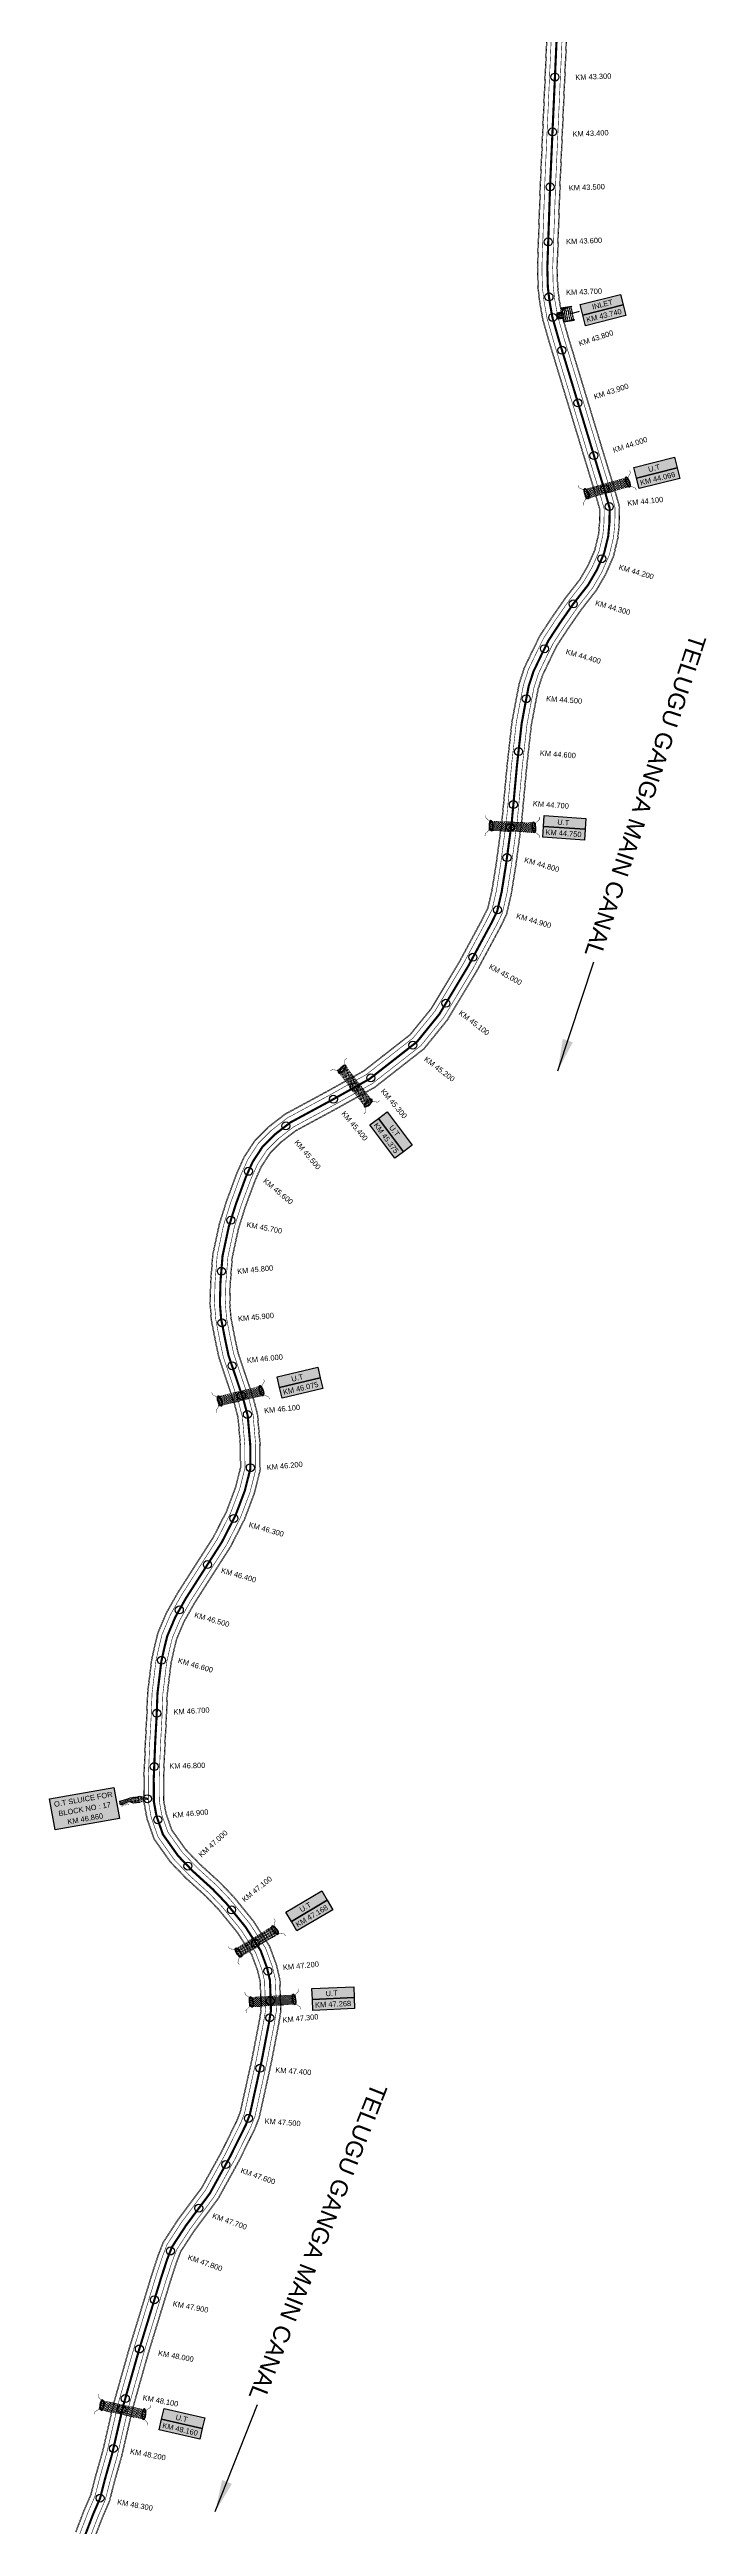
# Model space of a CAD drawing. Header units: inches. Extents: x 85036 to 260440, y 1649183 to 1742360.
# Drawn here: x 91873 to 93104, y 1691102 to 1695750 of the extents above; entities that cross this region are included whole.
import ezdxf

# ---------------------------------------------------------------- set-up
doc = ezdxf.new("R2010")
doc.units = ezdxf.units.IN
doc.header["$MEASUREMENT"] = 0
doc.header["$PDMODE"] = 32
doc.header["$PDSIZE"] = 15
doc.linetypes.add('ACAD_ISO02W100', pattern=[15, 12, -3])
for name, color, linetype in [('bed with', 5, 'Continuous'), ('cahnige', 7, 'Continuous'), ('CARTTRACK', 30, 'ACAD_ISO02W100'), ('chainage', 7, 'Continuous'), ('laying', 4, 'Continuous'), ('lining', 4, 'Continuous'), ('OT', 7, 'Continuous'), ('STREAM', 4, 'Continuous'), ('Stu coo', 3, 'Continuous'), ('top of bund', 1, 'Continuous'), ('UT', 173, 'ACAD_ISO02W100'), ('V', 6, 'Continuous'), ('ZSTU', 7, 'Continuous')]:
    doc.layers.add(name, color=color, linetype=linetype)
doc.styles.add('5mm', font='times.ttf', dxfattribs={"height": 3})
doc.styles.get("Standard").update_dxf_attribs({"font": 'arial.ttf'})
doc.dimstyles.get("Standard").update_dxf_attribs({"dimtxt": 0.18, "dimasz": 0.18, "dimexe": 0.18, "dimexo": 0.0625, "dimgap": 0.09, "dimtad": 0, "dimtih": 1, "dimtoh": 1, "dimdec": 4, "dimzin": 0, "dimdsep": 46, "dimtxsty": 'Standard', "dimcen": 0.09, "dimadec": 0, "dimazin": 0, "dimtfac": 1, "dimtdec": 4, "dimtofl": 0, "dimtmove": 0, "dimatfit": 3, "dimfxl": 1, "dimtolj": 1, "dimtzin": 0, "dimarcsym": 0})

# ---------------------------------------------------------------- blocks, each defined once
blk = doc.blocks.new('GGF')
at = {"layer": 'STREAM'}
h = blk.add_hatch(dxfattribs=at)
h.set_pattern_fill('DASH', color=256, scale=10, angle=-6.0827, style=0)
h.set_pattern_definition([(353.91726508, (-115347.3726, 1016.3876), (1.3754179499, 1.1105068496), [1.25, -1.25])])
h.paths.add_polyline_path([(406186.8, 1485623.9), (406186.3, 1485618.2), (406185.8, 1485612.4), (406242.6, 1485608.9), (406242.9, 1485614.6), (406243.1, 1485620.4)])
at = {"layer": 'laying', "linetype": 'ByBlock', "extrusion": (0, 0, -1)}
for centre in [(406188.8, 1485618.1), (406240.8, 1485615)]:
    blk.add_ellipse(centre, major_axis=(0.4, -6.37), ratio=0.388717, dxfattribs=at)
at = {"layer": 'laying', "linetype": 'ByBlock'}
for points in [[(406189.2, 1485612.2), (406189.1, 1485612.2), (406189.1, 1485612.2), (406188.9, 1485612.3), (406188.8, 1485612.4), (406188.5, 1485612.6), (406188.4, 1485612.8), (406188, 1485613.3), (406187.7, 1485613.9), (406187.3, 1485615.2), (406187.1, 1485615.9), (406186.9, 1485617.5), (406186.8, 1485618.3), (406186.8, 1485619.9), (406186.9, 1485620.7), (406187.2, 1485622.1), (406187.4, 1485622.7), (406187.7, 1485623.4), (406187.9, 1485623.6), (406188.1, 1485623.8), (406188.2, 1485623.9), (406188.4, 1485624), (406188.5, 1485624), (406188.6, 1485623.9), (406188.7, 1485623.9), (406189, 1485623.8), (406189.1, 1485623.6), (406189.4, 1485623.3), (406189.5, 1485623.1), (406190, 1485622.3), (406190.2, 1485621.6), (406190.6, 1485620), (406190.8, 1485619), (406190.9, 1485617.2), (406190.8, 1485616.3), (406190.6, 1485614.6), (406190.4, 1485613.9), (406190.1, 1485613), (406189.9, 1485612.8), (406189.6, 1485612.4), (406189.5, 1485612.4), (406189.3, 1485612.3), (406189.3, 1485612.2), (406189.2, 1485612.2)], [(406241.2, 1485609.1), (406241.1, 1485609.1), (406241, 1485609.1), (406240.8, 1485609.2), (406240.7, 1485609.3), (406240.5, 1485609.5), (406240.4, 1485609.6), (406240, 1485610.2), (406239.7, 1485610.7), (406239.3, 1485612), (406239.1, 1485612.8), (406238.9, 1485614.4), (406238.8, 1485615.2), (406238.8, 1485616.8), (406238.9, 1485617.6), (406239.1, 1485618.9), (406239.3, 1485619.5), (406239.7, 1485620.2), (406239.8, 1485620.4), (406240.1, 1485620.7), (406240.2, 1485620.8), (406240.4, 1485620.8), (406240.4, 1485620.8), (406240.6, 1485620.8), (406240.7, 1485620.8), (406241, 1485620.6), (406241.1, 1485620.5), (406241.4, 1485620.2), (406241.5, 1485620), (406241.9, 1485619.2), (406242.2, 1485618.5), (406242.6, 1485616.8), (406242.7, 1485615.9), (406242.8, 1485614.1), (406242.8, 1485613.1), (406242.6, 1485611.5), (406242.4, 1485610.7), (406242, 1485609.9), (406241.9, 1485609.6), (406241.6, 1485609.3), (406241.5, 1485609.2), (406241.3, 1485609.1), (406241.2, 1485609.1), (406241.2, 1485609.1)]]:
    blk.add_open_spline(points, degree=3, knots=[0, 0, 0, 0, 0.189072, 0.189072, 0.378144, 0.378144, 0.567217, 0.567217, 0.964238, 0.964238, 1.36126, 1.36126, 1.758281, 1.758281, 2.155303, 2.155303, 2.552324, 2.552324, 2.807761, 2.807761, 3.01244, 3.01244, 3.217119, 3.217119, 3.421798, 3.421798, 3.626477, 3.626477, 3.831155, 3.831155, 4.280923, 4.280923, 4.73069, 4.73069, 5.180458, 5.180458, 5.630225, 5.630225, 5.896844, 5.896844, 6.112115, 6.112115, 6.283185, 6.283185, 6.283185, 6.283185], dxfattribs=at)
at = {"layer": 'UT', "ltscale": 0.2, "const_width": 0.5}
for points in [[(406181, 1485605.6), (406181.2, 1485608.6), (406185.8, 1485612.4), (406186.3, 1485618.2), (406186.8, 1485623.9), (406182.5, 1485628), (406182.5, 1485631)], [(406186.8, 1485623.9), (406243.1, 1485620.4)], [(406247.7, 1485627.4), (406247.6, 1485624.4), (406243.1, 1485620.4), (406242.9, 1485614.6), (406242.6, 1485608.9), (406247.1, 1485604.9), (406247.3, 1485602)], [(406185.8, 1485612.4), (406242.6, 1485608.9)]]:
    blk.add_lwpolyline(points, dxfattribs=at)
blk = doc.blocks.new('RGRGFG')
at = {"layer": 'V'}
h = blk.add_hatch(color=4, dxfattribs=at)
h.paths.add_polyline_path([(245045.3, 1724876.5), (245045.3, 1724857.9), (245052.9, 1724857.9), (245052.9, 1724847.7), (245061.8, 1724847.7), (245061.8, 1724857.9), (245069.4, 1724857.9), (245069.4, 1724876.5), (245070.4, 1724876.5), (245070.4, 1724856.9), (245062.8, 1724856.9), (245062.8, 1724846.7), (245051.9, 1724846.7), (245051.9, 1724856.9), (245044.3, 1724856.9), (245044.3, 1724876.5)])
h.paths.add_polyline_path([(245070.4, 1724876.5), (245070.4, 1724856.9)], flags=17)
h.paths.add_polyline_path([(245062.8, 1724856.9), (245062.8, 1724846.7)], flags=17)
h.paths.add_polyline_path([(245062.8, 1724856.9), (245070.4, 1724856.9)], flags=17)
edge = h.paths.add_edge_path(flags=17)
edge.add_line((245051.9, 1724846.7), (245062.8, 1724846.7))
edge.add_line((245051.9, 1724846.7), (245062.8, 1724846.7))
edge = h.paths.add_edge_path(flags=17)
edge.add_line((245044.3, 1724876.5), (245044.3, 1724856.9))
edge.add_line((245044.3, 1724856.9), (245051.9, 1724856.9))
edge.add_line((245051.9, 1724856.9), (245051.9, 1724846.7))
at = {"layer": 'V', "color": 4}
for points in [[(245044.3, 1724876.5), (245044.3, 1724856.9), (245051.9, 1724856.9), (245051.9, 1724846.7)], [(245044.3, 1724876.5), (245044.3, 1724856.9), (245051.9, 1724856.9), (245051.9, 1724846.7), (245062.8, 1724846.7), (245062.8, 1724856.9), (245070.4, 1724856.9), (245070.4, 1724876.5)], [(245044.3, 1724876.5), (245045.3, 1724876.5)], [(245045.3, 1724876.5), (245045.3, 1724857.9), (245052.9, 1724857.9), (245052.9, 1724847.7), (245061.8, 1724847.7), (245061.8, 1724857.9), (245069.4, 1724857.9), (245069.4, 1724876.5)], [(245047.3, 1724874.8), (245047.3, 1724876.5)], [(245047.3, 1724871.3), (245047.3, 1724873)], [(245047.3, 1724868), (245047.3, 1724869.6)], [(245047.3, 1724864.2), (245047.3, 1724865.8)], [(245047.3, 1724860.7), (245047.3, 1724862.4)], [(245049.6, 1724874.8), (245049.6, 1724876.5)], [(245049.6, 1724871.3), (245049.6, 1724873)], [(245049.6, 1724868), (245049.6, 1724869.6)], [(245049.6, 1724864.2), (245049.6, 1724865.8)], [(245049.6, 1724860.7), (245049.6, 1724862.4)], [(245051.9, 1724846.7), (245062.8, 1724846.7), (245062.8, 1724856.9), (245070.4, 1724856.9), (245070.4, 1724876.5)], [(245051.9, 1724874.8), (245051.9, 1724876.5)], [(245051.9, 1724871.3), (245051.9, 1724873)], [(245051.9, 1724868), (245051.9, 1724869.6)], [(245051.9, 1724864.2), (245051.9, 1724865.8)], [(245051.9, 1724860.7), (245051.9, 1724862.4)], [(245054, 1724874.8), (245054, 1724876.5)], [(245054, 1724871.3), (245054, 1724873)], [(245054, 1724868), (245054, 1724869.6)], [(245054, 1724864.2), (245054, 1724865.8)], [(245054, 1724860.7), (245054, 1724862.4)], [(245054, 1724857.7), (245054, 1724859.3)], [(245054, 1724854.5), (245054, 1724856.1)], [(245054, 1724848.3), (245054, 1724853.5)], [(245055.9, 1724874.8), (245055.9, 1724876.5)], [(245055.9, 1724871.3), (245055.9, 1724873)], [(245055.9, 1724868), (245055.9, 1724869.6)], [(245055.9, 1724864.2), (245055.9, 1724865.8)], [(245055.9, 1724860.7), (245055.9, 1724862.4)], [(245055.9, 1724857.7), (245055.9, 1724859.3)], [(245055.9, 1724854.5), (245055.9, 1724856.1)], [(245055.9, 1724848.3), (245055.9, 1724853.5)], [(245058.1, 1724874.8), (245058.1, 1724876.5)], [(245058.1, 1724871.3), (245058.1, 1724873)], [(245058.1, 1724868), (245058.1, 1724869.6)], [(245058.1, 1724864.2), (245058.1, 1724865.8)], [(245058.1, 1724860.7), (245058.1, 1724862.4)], [(245058.1, 1724857.7), (245058.1, 1724859.3)], [(245058.1, 1724854.5), (245058.1, 1724856.1)], [(245058.1, 1724848.3), (245058.1, 1724853.5)], [(245060.5, 1724874.8), (245060.5, 1724876.5)], [(245060.5, 1724871.3), (245060.5, 1724873)], [(245060.5, 1724868), (245060.5, 1724869.6)], [(245060.5, 1724864.2), (245060.5, 1724865.8)], [(245060.5, 1724860.7), (245060.5, 1724862.4)], [(245060.5, 1724857.7), (245060.5, 1724859.3)], [(245060.5, 1724854.5), (245060.5, 1724856.1)], [(245060.5, 1724848.3), (245060.5, 1724853.5)], [(245070.4, 1724876.5), (245070.4, 1724856.9), (245062.8, 1724856.9), (245062.8, 1724846.7)], [(245070.4, 1724876.5), (245070.4, 1724856.9), (245062.8, 1724856.9), (245062.8, 1724846.7)], [(245063.1, 1724874.8), (245063.1, 1724876.5)], [(245063.1, 1724871.3), (245063.1, 1724873)], [(245063.1, 1724868), (245063.1, 1724869.6)], [(245063.1, 1724864.2), (245063.1, 1724865.8)], [(245063.1, 1724860.7), (245063.1, 1724862.4)], [(245065.3, 1724874.8), (245065.3, 1724876.5)], [(245065.3, 1724871.3), (245065.3, 1724873)], [(245065.3, 1724868), (245065.3, 1724869.6)], [(245065.3, 1724864.2), (245065.3, 1724865.8)], [(245065.3, 1724860.7), (245065.3, 1724862.4)], [(245067.7, 1724874.8), (245067.7, 1724876.5)], [(245067.7, 1724871.3), (245067.7, 1724873)], [(245067.7, 1724868), (245067.7, 1724869.6)], [(245067.7, 1724864.2), (245067.7, 1724865.8)], [(245067.7, 1724860.7), (245067.7, 1724862.4)], [(245069.4, 1724876.5), (245070.4, 1724876.5)]]:
    blk.add_lwpolyline(points, dxfattribs=at)
blk = doc.blocks.new('VBVB')
at = {"layer": 'STREAM'}
h = blk.add_hatch(dxfattribs=at)
h.set_pattern_fill('DASH', color=256, scale=10, style=0)
h.set_pattern_definition([(0, (17867.8837, -28501.71), (1.25, 1.25), [1.25, -1.25])])
h.paths.add_polyline_path([(380096, 1497775), (380098.9, 1497780.2), (380100.4, 1497784.6), (380101.8, 1497788.8), (380103.8, 1497793.6), (380099.5, 1497795.9), (380098.5, 1497793.5), (380097.6, 1497789.6), (380097, 1497787.7), (380095.8, 1497784.7), (380093.9, 1497783), (380090.9, 1497780.8), (380086.6, 1497774), (380084.6, 1497765.2), (380084.1, 1497764.3), (380085.9, 1497763.2), (380086.6, 1497763.8), (380093.7, 1497769.3), (380094.5, 1497772.7)])
at = {"layer": 'OT', "const_width": 0.5}
blk.add_lwpolyline([(380084.6, 1497765.2), (380084.1, 1497764.3), (380083.5, 1497763.5), (380085.4, 1497762.3), (380085.9, 1497763.2), (380084.1, 1497764.3), (380085.9, 1497763.2), (380086.6, 1497763.8), (380093.7, 1497769.3), (380086.6, 1497763.8), (380085.9, 1497763.2), (380084.1, 1497764.3), (380084.6, 1497765.2), (380086.6, 1497774)], dxfattribs=at)
at = {"layer": 'STREAM'}
blk.add_lwpolyline([(380086.6, 1497774), (380090.9, 1497780.8), (380093.9, 1497783), (380095.8, 1497784.7), (380097, 1497787.7), (380097.6, 1497789.6), (380098.5, 1497793.5), (380099.5, 1497795.9), (380103.8, 1497793.6), (380101.8, 1497788.8), (380100.4, 1497784.6), (380098.9, 1497780.2), (380096, 1497775), (380094.5, 1497772.7), (380093.7, 1497769.3)], dxfattribs=at)
at = {"layer": 'cahnige', "style": '5mm'}
blk.add_text('Stream', height=2.5, rotation=71.1743, dxfattribs=at).set_placement((380095, 1497785.5))

msp = doc.modelspace()

# ---------------------------------------------------------------- hatches: boundary and pattern name
at = {"layer": 'V'}
msp.add_hatch(color=2, dxfattribs=at).paths.add_polyline_path([(91872.9, 1692467.8), (91993.3, 1692489.1), (92003.7, 1692430.5), (91883.2, 1692409.2)])
at = {"layer": 'ZSTU'}
h = msp.add_hatch(color=135, dxfattribs=at)
h.set_gradient(color1=(141, 177, 78), color2=(107, 135, 59), one_color=1, tint=0.38, name='CYLINDER')
h.paths.add_polyline_path([(92867.2, 1695271.3), (92872.2, 1695251.5), (92948, 1695270.7), (92943, 1695290.5)])
h.paths.add_polyline_path([(92889.1, 1695258.9), (92932.3, 1695269.8), (92928.6, 1695284.4), (92885.4, 1695273.4)], flags=24)
h = msp.add_hatch(color=252, dxfattribs=at)
h.set_gradient(color1=(167, 88, 159), color2=(127, 67, 121), one_color=1, tint=0.38, name='CYLINDER')
h.paths.add_polyline_path([(92953.1, 1695250.9), (92948, 1695270.7), (92872.2, 1695251.5), (92877.2, 1695231.6)])
h.paths.add_polyline_path([(92878.4, 1695234.4), (92948.9, 1695252.2), (92945.1, 1695267.1), (92874.7, 1695249.3)], flags=24)
h = msp.add_hatch(color=135, dxfattribs=at)
h.set_gradient(color1=(141, 177, 78), color2=(107, 135, 59), one_color=1, tint=0.38, name='CYLINDER')
h.paths.add_polyline_path([(92967.9, 1694965.7), (92973, 1694945.8), (93048.8, 1694965), (93043.8, 1694984.9)])
h.paths.add_polyline_path([(92994.3, 1694953.6), (93021, 1694960.4), (93017.3, 1694975.2), (92990.5, 1694968.4)], flags=24)
h = msp.add_hatch(color=252, dxfattribs=at)
h.set_gradient(color1=(167, 88, 159), color2=(127, 67, 121), one_color=1, tint=0.38, name='CYLINDER')
h.paths.add_polyline_path([(93053.8, 1694945.2), (93048.8, 1694965), (92973, 1694945.8), (92978, 1694926)])
h.paths.add_polyline_path([(92979.2, 1694928.7), (93049.7, 1694946.6), (93045.9, 1694961.4), (92975.5, 1694943.6)], flags=24)
h = msp.add_hatch(color=135, dxfattribs=at)
h.set_gradient(color1=(141, 177, 78), color2=(107, 135, 59), one_color=1, tint=0.38, name='CYLINDER')
h.paths.add_polyline_path([(92800, 1694312.6), (92798.6, 1694292.2), (92876.7, 1694286.9), (92878.1, 1694307.3)])
h.paths.add_polyline_path([(92821.3, 1694293), (92848.8, 1694291.1), (92849.9, 1694306.3), (92822.3, 1694308.2)], flags=24)
h = msp.add_hatch(color=252, dxfattribs=at)
h.set_gradient(color1=(167, 88, 159), color2=(127, 67, 121), one_color=1, tint=0.38, name='CYLINDER')
h.paths.add_polyline_path([(92875.3, 1694266.5), (92876.7, 1694286.9), (92798.6, 1694292.2), (92797.2, 1694271.8)])
h.paths.add_polyline_path([(92799.3, 1694274), (92871.8, 1694269.1), (92872.8, 1694284.4), (92800.3, 1694289.3)], flags=24)
h = msp.add_hatch(color=135, dxfattribs=at)
h.set_gradient(color1=(141, 177, 78), color2=(107, 135, 59), one_color=1, tint=0.38, name='CYLINDER')
h.paths.add_polyline_path([(92505.8, 1693756.5), (92489.4, 1693744.3), (92536.3, 1693681.6), (92552.6, 1693693.9)])
h.paths.add_polyline_path([(92504.7, 1693727.6), (92521.3, 1693705.5), (92533.5, 1693714.6), (92517, 1693736.7)], flags=24)
h = msp.add_hatch(color=252, dxfattribs=at)
h.set_gradient(color1=(167, 88, 159), color2=(127, 67, 121), one_color=1, tint=0.38, name='CYLINDER')
h.paths.add_polyline_path([(92519.9, 1693669.4), (92536.3, 1693681.6), (92489.4, 1693744.3), (92473, 1693732)])
h.paths.add_polyline_path([(92476, 1693731.9), (92519.5, 1693673.7), (92531.8, 1693682.9), (92488.3, 1693741.1)], flags=24)
h = msp.add_hatch(color=135, dxfattribs=at)
h.set_gradient(color1=(141, 177, 78), color2=(107, 135, 59), one_color=1, tint=0.38, name='CYLINDER')
h.paths.add_polyline_path([(92299.2, 1693259.4), (92303.8, 1693239.5), (92380.1, 1693257.3), (92375.4, 1693277.2)])
h.paths.add_polyline_path([(92325.3, 1693246.9), (92352.2, 1693253.1), (92348.7, 1693268), (92321.8, 1693261.7)], flags=24)
h = msp.add_hatch(color=252, dxfattribs=at)
h.set_gradient(color1=(167, 88, 159), color2=(127, 67, 121), one_color=1, tint=0.38, name='CYLINDER')
h.paths.add_polyline_path([(92384.7, 1693237.4), (92380.1, 1693257.3), (92303.8, 1693239.5), (92308.5, 1693219.6)])
h.paths.add_polyline_path([(92309.8, 1693222.3), (92380.6, 1693238.8), (92377.1, 1693253.7), (92306.3, 1693237.2)], flags=24)
h = msp.add_hatch(color=135, dxfattribs=at)
h.set_gradient(color1=(141, 177, 78), color2=(107, 135, 59), one_color=1, tint=0.38, name='CYLINDER')
h.paths.add_polyline_path([(92315.6, 1692254.8), (92326, 1692237.2), (92393.3, 1692277.1), (92382.9, 1692294.7)])
h.paths.add_polyline_path([(92344.3, 1692250.7), (92368, 1692264.8), (92360.2, 1692277.9), (92336.5, 1692263.8)], flags=24)
h = msp.add_hatch(color=252, dxfattribs=at)
h.set_gradient(color1=(167, 88, 159), color2=(127, 67, 121), one_color=1, tint=0.38, name='CYLINDER')
h.paths.add_polyline_path([(92403.8, 1692259.5), (92393.3, 1692277.1), (92326, 1692237.2), (92336.5, 1692219.6)])
h.paths.add_polyline_path([(92336.9, 1692222.6), (92399.4, 1692259.6), (92391.6, 1692272.8), (92329.1, 1692235.7)], flags=24)
h = msp.add_hatch(color=135, dxfattribs=at)
h.set_gradient(color1=(141, 177, 78), color2=(107, 135, 59), one_color=1, tint=0.38, name='CYLINDER')
h.paths.add_polyline_path([(92364.6, 1692111.4), (92365.5, 1692090.9), (92443.7, 1692094.5), (92442.8, 1692115)])
h.paths.add_polyline_path([(92388, 1692094.3), (92415.5, 1692095.5), (92414.8, 1692110.8), (92387.3, 1692109.5)], flags=24)
h = msp.add_hatch(color=252, dxfattribs=at)
h.set_gradient(color1=(167, 88, 159), color2=(127, 67, 121), one_color=1, tint=0.38, name='CYLINDER')
h.paths.add_polyline_path([(92444.6, 1692074.1), (92443.7, 1692094.5), (92365.5, 1692090.9), (92366.5, 1692070.5)])
h.paths.add_polyline_path([(92368.2, 1692072.9), (92440.8, 1692076.2), (92440.1, 1692091.5), (92367.5, 1692088.2)], flags=24)
h = msp.add_hatch(color=252, dxfattribs=at)
h.set_gradient(color1=(167, 88, 159), color2=(127, 67, 121), one_color=1, tint=0.38, name='CYLINDER')
h.paths.add_polyline_path([(92154.4, 1691265.9), (92159, 1691285.8), (92082.7, 1691303.3), (92078.1, 1691283.4)])
h.paths.add_polyline_path([(92080.5, 1691285.2), (92151.3, 1691269), (92154.7, 1691283.9), (92083.9, 1691300.2)], flags=24)
h = msp.add_hatch(color=135, dxfattribs=at)
h.set_gradient(color1=(141, 177, 78), color2=(107, 135, 59), one_color=1, tint=0.38, name='CYLINDER')
h.paths.add_polyline_path([(92087.3, 1691323.3), (92082.7, 1691303.3), (92159, 1691285.8), (92163.6, 1691305.8)])
h.paths.add_polyline_path([(92105.2, 1691300.5), (92132.1, 1691294.3), (92135.5, 1691309.2), (92108.6, 1691315.4)], flags=24)

# ---------------------------------------------------------------- linework, layer by layer
for p in [(92820, 1695698.3), (92815.4, 1695595.2), (92810.9, 1695492.1), (92807.3, 1695388.9), (92808.8, 1695285.8), (92833.1, 1695185.7), (92863.1, 1695086.9), (92893, 1694988.1), (92921.6, 1694892.3), (92907.6, 1694794.4), (92854.3, 1694709.7), (92800.3, 1694625.6), (92766.2, 1694531.6), (92751.7, 1694432.6), (92742, 1694333.1), (92730.1, 1694233.8), (92712.3, 1694135.4), (92666.3, 1694046.6), (92615.7, 1693960.4), (92553.7, 1693881.9), (92474.9, 1693820.3), (92404.7, 1693780.3), (92315.6, 1693730.1), (92245.6, 1693645), (92212.6, 1693553.3), (92194.8, 1693457.4), (92195.9, 1693360.7), (92214.8, 1693280.2), (92243.5, 1693188.7), (92249.1, 1693088.9), (92218.4, 1692993.7), (92168.7, 1692907), (92116, 1692821.9), (92082.8, 1692727.6), (92073.6, 1692628), (92069, 1692528.1), (92075.6, 1692428.4), (92132.2, 1692341.4), (92214, 1692259.2), (92281.9, 1692144.2), (92285.5, 1692056.6), (92267.2, 1691961.9), (92245.4, 1691868), (92203, 1691781.3), (92152.5, 1691699.4), (92099.3, 1691619.1), (92069.3, 1691527.5), (92041.1, 1691435.2), (92014.8, 1691342.3), (91992.4, 1691248.5), (91967.5, 1691155.3)]:
    msp.add_point(p)
at = {"color": 2}
for p in [(92815.9, 1695247.2), (92913.3, 1694925.4), (92736.4, 1694290.4), (92443.8, 1693803), (92232.8, 1693223.8), (92056.2, 1692467.6), (92259, 1692196.6), (92286.7, 1692088.6), (92008.5, 1691321.9)]:
    msp.add_point(p, dxfattribs=at)
at = {"layer": 'bed with', "const_width": 1}
for points in [[(92815.6, 1695828.6), (92801, 1695499.9), (92795.5, 1695341), (92796.4, 1695303.7), (92799.5, 1695277.5), (92805.2, 1695245.3), (92817.3, 1695202.9), (92886.5, 1694974.8), (92903.4, 1694919.5), (92912.3, 1694887.9), (92911.9, 1694862.4), (92909.7, 1694838.2), (92902.5, 1694808), (92889.6, 1694778.4), (92873.6, 1694751), (92846.2, 1694715.7), (92820.7, 1694679.1), (92799, 1694645.9), (92786.7, 1694621), (92770.2, 1694586.5), (92761, 1694558), (92753.9, 1694520.9), (92747.5, 1694486.8), (92738.7, 1694408), (92729.1, 1694303.4), (92718.4, 1694223.1), (92710.1, 1694170.8), (92702.2, 1694136.6), (92692, 1694115.8), (92648.8, 1694035.4), (92594.8, 1693945.3), (92554.2, 1693895.3), (92466.4, 1693826.5), (92395.8, 1693787), (92318.7, 1693745.3), (92288.5, 1693721.9), (92264.2, 1693697.6), (92244.6, 1693667.6), (92231.3, 1693638.1), (92212.2, 1693586.1), (92199, 1693544), (92187, 1693487.7), (92183, 1693437.2), (92182, 1693396.5), (92184.4, 1693366.7), (92191.9, 1693327.4), (92198.3, 1693297.3), (92227, 1693211.9), (92234.2, 1693184.4), (92238.7, 1693131.5), (92239, 1693088), (92229.1, 1693048.8), (92211.9, 1693003.2), (92186.9, 1692954.3), (92149.7, 1692896.2), (92119.6, 1692849), (92099.1, 1692812.5), (92083.7, 1692776.1), (92078.7, 1692755.7), (92072.3, 1692727), (92065, 1692666.7), (92063.1, 1692619.4), (92060.6, 1692573.7), (92057.9, 1692506.3), (92058.1, 1692462), (92063.3, 1692432.8), (92076.2, 1692396), (92105.9, 1692354.1), (92134.5, 1692324.3), (92171.6, 1692290.6), (92196.5, 1692264.7), (92231.6, 1692221.5), (92259.2, 1692178.6), (92270.7, 1692147.4), (92275.8, 1692125.4), (92276.7, 1692100.3), (92277.5, 1692070.4), (92274.1, 1692049.3), (92260.2, 1691977.4), (92238.2, 1691877.5), (92231.3, 1691859.8), (92202.3, 1691801.1), (92164.5, 1691732.4), (92120.3, 1691673.1), (92093.1, 1691631.3), (92083.9, 1691607.3), (92072.9, 1691573.8), (92030.5, 1691435.2), (92001, 1691330.9), (91980.3, 1691241.1), (91966.7, 1691193), (91957.9, 1691158.7), (91944.7, 1691128.3), (91929.5, 1691088.2)], [(92835.9, 1695827.8), (92821.3, 1695499.1), (92815.8, 1695340.9), (92816.7, 1695305.1), (92819.6, 1695280.4), (92825, 1695249.9), (92836.8, 1695208.6), (92905.9, 1694980.7), (92922.9, 1694925.2), (92932.6, 1694890.5), (92932.2, 1694861.3), (92929.8, 1694834.9), (92921.8, 1694801.6), (92907.7, 1694769.2), (92890.5, 1694739.6), (92862.5, 1694703.7), (92837.6, 1694667.7), (92816.7, 1694635.8), (92804.9, 1694612.1), (92789.1, 1694579), (92780.7, 1694552.9), (92773.8, 1694517.2), (92767.6, 1694483.8), (92758.9, 1694406), (92749.2, 1694301.1), (92738.5, 1694220.2), (92730, 1694166.9), (92721.4, 1694129.8), (92710.1, 1694106.6), (92666.4, 1694025.4), (92611.5, 1693933.7), (92568.6, 1693880.7), (92477.7, 1693809.6), (92405.6, 1693769.2), (92329.9, 1693728.2), (92302, 1693706.7), (92280, 1693684.7), (92262.4, 1693657.9), (92250.1, 1693630.4), (92231.4, 1693579.6), (92218.7, 1693538.8), (92207.1, 1693484.7), (92203.3, 1693436.1), (92202.3, 1693397.1), (92204.5, 1693369.4), (92211.8, 1693331.4), (92217.9, 1693302.6), (92246.4, 1693217.7), (92254.3, 1693187.8), (92259, 1693132.4), (92259.3, 1693085.5), (92248.5, 1693042.8), (92230.5, 1692995), (92204.5, 1692944.2), (92166.8, 1692885.2), (92137, 1692838.5), (92117.3, 1692803.5), (92103, 1692769.7), (92098.4, 1692751), (92092.3, 1692723.5), (92085.2, 1692665), (92083.4, 1692618.4), (92080.9, 1692572.8), (92078.2, 1692505.9), (92078.4, 1692463.8), (92083, 1692438), (92094.4, 1692405.4), (92121.6, 1692367.1), (92148.7, 1692338.9), (92185.8, 1692305.2), (92211.7, 1692278.1), (92248, 1692233.4), (92277.5, 1692187.7), (92290.2, 1692153.2), (92296.1, 1692128.1), (92297, 1692100.9), (92297.8, 1692069), (92294.1, 1692045.7), (92280.1, 1691973.3), (92257.7, 1691871.6), (92249.8, 1691851.6), (92220.3, 1691791.7), (92181.6, 1691721.4), (92137, 1691661.5), (92111.3, 1691622), (92103, 1691600.5), (92092.2, 1691567.6), (92049.9, 1691429.5), (92020.7, 1691325.9), (92000, 1691236), (91986.3, 1691187.8), (91977.2, 1691152.1), (91963.6, 1691120.6), (91947.9, 1691079.5)]]:
    msp.add_lwpolyline(points, dxfattribs=at)
at = {"layer": 'lining', "const_width": 1}
for points in [[(92808.1, 1695828.9), (92793.5, 1695500.2), (92788, 1695341), (92789, 1695303.2), (92792.1, 1695276.4), (92797.9, 1695243.6), (92810.1, 1695200.8), (92879.3, 1694972.6), (92896.2, 1694917.4), (92904.8, 1694886.9), (92904.4, 1694862.8), (92902.3, 1694839.4), (92895.3, 1694810.4), (92882.9, 1694781.8), (92867.4, 1694755.2), (92840.1, 1694720.2), (92814.5, 1694683.2), (92792.5, 1694649.6), (92779.9, 1694624.2), (92763.2, 1694589.3), (92753.7, 1694559.9), (92746.5, 1694522.3), (92740.1, 1694487.9), (92731.3, 1694408.8), (92721.6, 1694304.2), (92711, 1694224.2), (92702.7, 1694172.2), (92695.1, 1694139.1), (92685.4, 1694119.2), (92642.3, 1694039.1), (92588.6, 1693949.6), (92548.9, 1693900.7), (92462.2, 1693832.8), (92392.2, 1693793.6), (92314.6, 1693751.6), (92283.6, 1693727.6), (92258.3, 1693702.3), (92238, 1693671.3), (92224.4, 1693640.9), (92205.1, 1693588.6), (92191.8, 1693545.9), (92179.5, 1693488.7), (92175.5, 1693437.6), (92174.5, 1693396.3), (92176.9, 1693365.6), (92184.6, 1693325.9), (92191.1, 1693295.3), (92219.8, 1693209.8), (92226.8, 1693183.1), (92231.2, 1693131.2), (92231.5, 1693088.9), (92221.9, 1693051.1), (92205, 1693006.2), (92180.4, 1692958), (92143.4, 1692900.2), (92113.2, 1692852.8), (92092.3, 1692815.8), (92076.6, 1692778.5), (92071.3, 1692757.4), (92064.9, 1692728.2), (92057.5, 1692667.3), (92055.6, 1692619.7), (92053.2, 1692574.1), (92050.4, 1692506.4), (92050.6, 1692461.3), (92056.1, 1692430.9), (92069.4, 1692392.5), (92100.1, 1692349.3), (92129.3, 1692319), (92166.3, 1692285.3), (92190.8, 1692259.7), (92225.5, 1692217.1), (92252.5, 1692175.2), (92263.5, 1692145.2), (92268.4, 1692124.4), (92269.2, 1692100.1), (92270, 1692070.9), (92266.7, 1692050.6), (92252.9, 1691978.9), (92231, 1691879.7), (92224.4, 1691862.9), (92195.7, 1691804.6), (92158.2, 1691736.5), (92114.2, 1691677.4), (92086.4, 1691634.7), (92076.8, 1691609.8), (92065.7, 1691576), (92023.3, 1691437.3), (91993.7, 1691332.8), (91973.1, 1691242.9), (91959.4, 1691195), (91950.8, 1691161.1), (91937.8, 1691131.1), (91922.7, 1691091.4)], [(92843.4, 1695827.5), (92828.8, 1695498.8), (92823.3, 1695340.9), (92824.2, 1695305.7), (92827, 1695281.5), (92832.3, 1695251.5), (92844, 1695210.7), (92913.1, 1694982.9), (92930.1, 1694927.3), (92940.2, 1694891.5), (92939.7, 1694860.9), (92937.2, 1694833.7), (92928.9, 1694799.2), (92914.4, 1694765.8), (92896.7, 1694735.4), (92868.6, 1694699.3), (92843.8, 1694663.5), (92823.2, 1694632.1), (92811.7, 1694608.8), (92796.1, 1694576.2), (92787.9, 1694551.1), (92781.2, 1694515.8), (92775, 1694482.7), (92766.4, 1694405.2), (92756.7, 1694300.3), (92745.9, 1694219.1), (92737.4, 1694165.5), (92728.5, 1694127.3), (92716.8, 1694103.1), (92673, 1694021.6), (92617.6, 1693929.4), (92573.8, 1693875.3), (92481.8, 1693803.3), (92409.3, 1693762.7), (92334, 1693721.9), (92306.9, 1693701), (92285.9, 1693680), (92269, 1693654.2), (92257.1, 1693627.6), (92238.5, 1693577.2), (92225.9, 1693536.9), (92214.5, 1693483.6), (92210.8, 1693435.7), (92209.8, 1693397.3), (92212, 1693370.4), (92219.2, 1693332.9), (92225.2, 1693304.6), (92253.6, 1693219.9), (92261.7, 1693189.1), (92266.5, 1693132.8), (92266.8, 1693084.6), (92255.7, 1693040.5), (92237.3, 1692991.9), (92211, 1692940.4), (92173.1, 1692881.2), (92143.5, 1692834.7), (92124.1, 1692800.2), (92110.2, 1692767.3), (92105.7, 1692749.3), (92099.7, 1692722.3), (92092.7, 1692664.4), (92090.9, 1692618.1), (92088.4, 1692572.4), (92085.7, 1692505.8), (92085.9, 1692464.5), (92090.3, 1692439.9), (92101.1, 1692408.8), (92127.4, 1692371.9), (92153.9, 1692344.3), (92191, 1692310.6), (92217.3, 1692283.1), (92254.1, 1692237.8), (92284.2, 1692191.1), (92297.4, 1692155.4), (92303.5, 1692129), (92304.5, 1692101.1), (92305.3, 1692068.5), (92301.4, 1692044.4), (92287.4, 1691971.7), (92264.9, 1691869.4), (92256.7, 1691848.6), (92227, 1691788.3), (92187.9, 1691717.3), (92143.1, 1691657.2), (92118, 1691618.5), (92110, 1691597.9), (92099.4, 1691565.4), (92057.1, 1691427.4), (92028, 1691324), (92007.2, 1691234.1), (91993.5, 1691185.8), (91984.3, 1691149.7), (91970.5, 1691117.8), (91954.7, 1691076.2)]]:
    msp.add_lwpolyline(points, dxfattribs=at)
at = {"layer": 'top of bund', "const_width": 1}
for points in [[(92806.6, 1695828.9), (92792, 1695500.2), (92786.5, 1695341.1), (92787.5, 1695303), (92790.6, 1695276.1), (92796.4, 1695243.3), (92808.7, 1695200.3), (92877.9, 1694972.2), (92894.7, 1694917), (92903.3, 1694886.7), (92902.9, 1694862.9), (92900.8, 1694839.7), (92893.9, 1694810.9), (92881.5, 1694782.5), (92866.2, 1694756.1), (92838.9, 1694721.1), (92813.2, 1694684.1), (92791.2, 1694650.4), (92778.6, 1694624.9), (92761.8, 1694589.9), (92752.2, 1694560.2), (92745, 1694522.6), (92738.6, 1694488.1), (92729.8, 1694408.9), (92720.1, 1694304.4), (92709.5, 1694224.4), (92701.2, 1694172.5), (92693.6, 1694139.6), (92684, 1694119.9), (92641, 1694039.8), (92587.4, 1693950.5), (92547.9, 1693901.7), (92461.4, 1693834), (92391.5, 1693794.9), (92313.8, 1693752.9), (92282.6, 1693728.7), (92257.2, 1693703.3), (92236.7, 1693672), (92223, 1693641.5), (92203.7, 1693589), (92190.3, 1693546.3), (92178, 1693489), (92174, 1693437.7), (92173, 1693396.3), (92175.4, 1693365.4), (92183.1, 1693325.6), (92189.6, 1693294.9), (92218.4, 1693209.4), (92225.3, 1693182.8), (92229.7, 1693131.1), (92230, 1693089.1), (92220.5, 1693051.5), (92203.6, 1693006.8), (92179.1, 1692958.7), (92142.1, 1692901), (92111.9, 1692853.6), (92091, 1692816.5), (92075.1, 1692778.9), (92069.9, 1692757.7), (92063.4, 1692728.5), (92056, 1692667.4), (92054.1, 1692619.8), (92051.7, 1692574.2), (92048.9, 1692506.4), (92049.1, 1692461.1), (92054.6, 1692430.5), (92068.1, 1692391.8), (92098.9, 1692348.3), (92128.3, 1692317.9), (92165.3, 1692284.2), (92189.7, 1692258.7), (92224.3, 1692216.2), (92251.1, 1692174.5), (92262.1, 1692144.8), (92266.9, 1692124.2), (92267.7, 1692100), (92268.5, 1692071), (92265.2, 1692050.9), (92251.4, 1691979.2), (92229.6, 1691880.1), (92223, 1691863.5), (92194.4, 1691805.3), (92156.9, 1691737.3), (92112.9, 1691678.3), (92085.1, 1691635.4), (92075.4, 1691610.3), (92064.3, 1691576.5), (92021.8, 1691437.8), (91992.3, 1691333.1), (91971.6, 1691243.3), (91958, 1691195.4), (91949.4, 1691161.6), (91936.4, 1691131.7), (91921.3, 1691092)], [(92844.9, 1695827.4), (92830.3, 1695498.7), (92824.8, 1695340.9), (92825.7, 1695305.8), (92828.5, 1695281.7), (92833.8, 1695251.9), (92845.4, 1695211.1), (92914.5, 1694983.3), (92931.5, 1694927.8), (92941.7, 1694891.7), (92941.2, 1694860.9), (92938.7, 1694833.4), (92930.4, 1694798.7), (92915.8, 1694765.1), (92898, 1694734.6), (92869.8, 1694698.4), (92845, 1694662.7), (92824.5, 1694631.3), (92813, 1694608.1), (92797.5, 1694575.7), (92789.4, 1694550.7), (92782.7, 1694515.5), (92776.5, 1694482.5), (92767.9, 1694405), (92758.2, 1694300.1), (92747.4, 1694218.9), (92738.8, 1694165.2), (92730, 1694126.7), (92718.1, 1694102.5), (92674.3, 1694020.9), (92618.9, 1693928.5), (92574.9, 1693874.2), (92482.7, 1693802.1), (92410, 1693761.4), (92334.8, 1693720.7), (92307.9, 1693699.9), (92287.1, 1693679), (92270.4, 1693653.5), (92258.5, 1693627), (92239.9, 1693576.7), (92227.4, 1693536.5), (92216, 1693483.4), (92212.3, 1693435.7), (92211.3, 1693397.3), (92213.4, 1693370.6), (92220.7, 1693333.2), (92226.6, 1693305), (92255.1, 1693220.3), (92263.2, 1693189.4), (92268, 1693132.8), (92268.3, 1693084.4), (92257.1, 1693040.1), (92238.7, 1692991.3), (92212.3, 1692939.7), (92174.4, 1692880.4), (92144.8, 1692833.9), (92125.4, 1692799.6), (92111.6, 1692766.8), (92107.2, 1692749), (92101.2, 1692722), (92094.2, 1692664.3), (92092.4, 1692618), (92089.9, 1692572.4), (92087.2, 1692505.7), (92087.4, 1692464.6), (92091.8, 1692440.3), (92102.5, 1692409.5), (92128.5, 1692372.8), (92155, 1692345.4), (92192, 1692311.6), (92218.5, 1692284.1), (92255.3, 1692238.7), (92285.6, 1692191.7), (92298.8, 1692155.8), (92305, 1692129.2), (92306, 1692101.2), (92306.8, 1692068.4), (92302.9, 1692044.2), (92288.9, 1691971.4), (92266.3, 1691868.9), (92258.1, 1691848), (92228.3, 1691787.6), (92189.2, 1691716.5), (92144.4, 1691656.4), (92119.3, 1691617.9), (92111.5, 1691597.4), (92100.8, 1691564.9), (92058.6, 1691427), (92029.4, 1691323.6), (92008.7, 1691233.8), (91995, 1691185.4), (91985.7, 1691149.2), (91971.9, 1691117.2), (91956.1, 1691075.6)]]:
    msp.add_lwpolyline(points, dxfattribs=at)
at = {"layer": 'V', "color": 1, "const_width": 4}
msp.add_lwpolyline([(92825.7, 1695828.2), (92811.1, 1695499.5), (92805.7, 1695341), (92806.6, 1695304.4), (92809.6, 1695278.9), (92815.1, 1695247.6), (92827.1, 1695205.7), (92896.2, 1694977.8), (92913.1, 1694922.4), (92922.5, 1694889.2), (92922.1, 1694861.9), (92919.8, 1694836.5), (92912.1, 1694804.8), (92898.7, 1694773.8), (92882.1, 1694745.3), (92854.3, 1694709.7), (92829.1, 1694673.4), (92807.8, 1694640.9), (92795.8, 1694616.5), (92779.7, 1694582.8), (92770.8, 1694555.5), (92763.8, 1694519), (92757.6, 1694485.3), (92748.8, 1694407), (92739.2, 1694302.2), (92728.4, 1694221.7), (92720, 1694168.9), (92711.8, 1694133.2), (92701.1, 1694111.2), (92657.6, 1694030.4), (92603.1, 1693939.5), (92561.4, 1693888), (92472, 1693818), (92400.7, 1693778.1), (92324.3, 1693736.8), (92295.2, 1693714.3), (92272.1, 1693691.2), (92253.5, 1693662.8), (92240.7, 1693634.3), (92221.8, 1693582.9), (92208.8, 1693541.4), (92197, 1693486.2), (92193.1, 1693436.7), (92192.1, 1693396.8), (92194.4, 1693368), (92201.9, 1693329.4), (92208.1, 1693300), (92236.7, 1693214.8), (92244.2, 1693186.1), (92248.9, 1693132), (92249.1, 1693086.8), (92238.8, 1693045.8), (92221.2, 1692999.1), (92195.7, 1692949.2), (92158.3, 1692890.7), (92128.3, 1692843.8), (92108.2, 1692808), (92093.4, 1692772.9), (92088.5, 1692753.3), (92082.3, 1692725.3), (92075.1, 1692665.9), (92073.3, 1692618.9), (92070.8, 1692573.3), (92068.1, 1692506.1), (92068.2, 1692462.9), (92073.2, 1692435.4), (92085.3, 1692400.7), (92113.7, 1692360.6), (92141.6, 1692331.6), (92178.7, 1692297.9), (92204.1, 1692271.4), (92239.8, 1692227.4), (92268.3, 1692183.1), (92280.4, 1692150.3), (92285.9, 1692126.7), (92286.8, 1692100.6), (92287.7, 1692069.7), (92284.1, 1692047.5), (92270.2, 1691975.3), (92248, 1691874.5), (92240.6, 1691855.7), (92211.3, 1691796.4), (92173.1, 1691726.9), (92128.7, 1691667.3), (92102.2, 1691626.6), (92093.4, 1691603.9), (92082.5, 1691570.7), (92040.2, 1691432.4), (92010.8, 1691328.4), (91990.1, 1691238.5), (91976.5, 1691190.4), (91967.6, 1691155.4), (91954.2, 1691124.5), (91938.7, 1691083.8)], dxfattribs=at)
at = {"layer": 'V', "color": 2}
msp.add_lwpolyline([(91872.9, 1692467.8), (91993.3, 1692489.1), (92003.7, 1692430.5), (91883.2, 1692409.2)], close=True, dxfattribs=at)
at = {"layer": 'ZSTU', "color": 135}
for points in [[(92867.2, 1695271.3), (92943, 1695290.5), (92948, 1695270.7), (92872.2, 1695251.5)], [(92967.9, 1694965.7), (93043.8, 1694984.9), (93048.8, 1694965), (92973, 1694945.8)], [(92800, 1694312.6), (92878.1, 1694307.3), (92876.7, 1694286.9), (92798.6, 1694292.2)], [(92505.8, 1693756.5), (92552.6, 1693693.9), (92536.3, 1693681.6), (92489.4, 1693744.3)], [(92299.2, 1693259.4), (92375.4, 1693277.2), (92380.1, 1693257.3), (92303.8, 1693239.5)], [(92315.6, 1692254.8), (92382.9, 1692294.7), (92393.3, 1692277.1), (92326, 1692237.2)], [(92364.6, 1692111.4), (92442.8, 1692115), (92443.7, 1692094.5), (92365.5, 1692090.9)], [(92087.3, 1691323.3), (92163.6, 1691305.8), (92159, 1691285.8), (92082.7, 1691303.3)]]:
    msp.add_lwpolyline(points, close=True, dxfattribs=at)
at = {"layer": 'ZSTU', "color": 252}
for points in [[(92872.2, 1695251.5), (92948, 1695270.7), (92953.1, 1695250.9), (92877.2, 1695231.6)], [(92973, 1694945.8), (93048.8, 1694965), (93053.8, 1694945.2), (92978, 1694926)], [(92798.6, 1694292.2), (92876.7, 1694286.9), (92875.3, 1694266.5), (92797.2, 1694271.8)], [(92489.4, 1693744.3), (92536.3, 1693681.6), (92519.9, 1693669.4), (92473, 1693732)], [(92303.8, 1693239.5), (92380.1, 1693257.3), (92384.7, 1693237.4), (92308.5, 1693219.6)], [(92326, 1692237.2), (92393.3, 1692277.1), (92403.8, 1692259.5), (92336.5, 1692219.6)], [(92365.5, 1692090.9), (92443.7, 1692094.5), (92444.6, 1692074.1), (92366.5, 1692070.5)], [(92082.7, 1691303.3), (92159, 1691285.8), (92154.4, 1691265.9), (92078.1, 1691283.4)]]:
    msp.add_lwpolyline(points, close=True, dxfattribs=at)

# ---------------------------------------------------------------- block references
at = {"layer": 'CARTTRACK', "color": 3, "xscale": 1.439622272823112, "yscale": 1.43962227359043, "zscale": 1.439622273616309, "rotation": 127.1411116318658}
msp.add_blockref('VBVB', (2141258.7, 2558162.6), dxfattribs=at)
at = {"layer": 'laying', "color": 6, "linetype": 'ByBlock', "zscale": 1.539389526941385}
for p, xscale, yscale, rotation in [((261095.9, -669993.5), 1.539389527235663, 1.539389526834839, 19.36034643145846), ((-481537.1, -605999.4), 1.539389527230276, 1.539389526842115, 1.275083691554466), ((-2044090.9, 666017.9), 1.539389527270958, 1.539389526871219, 310.9826972638392), ((176539.4, -676170), 1.539389527232184, 1.539389526951254, 17.33054197609681), ((887611.5, -541306.6), 1.539389527231598, 1.539389526943069, 34.89346496243491), ((-257141.9, -652912.6), 1.539389527214633, 1.539389526953073, 6.817302081202942), ((-873557.2, -474045.7), 1.539389527221175, 1.539389526951709, 351.2599227955687)]:
    msp.add_blockref('GGF', p, dxfattribs=dict(at, xscale=xscale, yscale=yscale, rotation=rotation))
at = {"layer": 'V', "color": 4, "rotation": 280.5072892630811}
msp.add_blockref('RGRGFG', (-1647788.6, 1621653.7), dxfattribs=at)

# ---------------------------------------------------------------- texts
at = {"layer": 'chainage', "color": 0}
for s, rotation, p in [('KM 43.300', 2.3208, (92858.3, 1695692.6)), ('KM 43.400', 2.3208, (92853.1, 1695586.3)), ('KM 43.500', 2.3208, (92846.2, 1695485.1)), ('KM 43.600', 2.3208, (92841, 1695384.5)), ('KM 43.700', 2.3208, (92840.9, 1695289.1)), ('KM 43.800', 18.1818, (92866.3, 1695193.2)), ('KM 43.900', 18.1818, (92894.8, 1695093.3)), ('KM 44.000', 18.1818, (92930.2, 1694993.1)), ('KM 44.100', 6.1748, (92956.1, 1694893.7)), ('KM 44.200', 343.6624, (92938.6, 1694774.4)), ('KM 44.300', 343.6624, (92894.6, 1694707.4)), ('KM 44.400', 343.6624, (92839.3, 1694615.9)), ('KM 44.500', 355.8416, (92803.2, 1694527.3)), ('KM 44.600', 355.8416, (92791.4, 1694424.9)), ('KM 44.700', 355.8416, (92778.3, 1694330.2)), ('KM 44.800', 343.6624, (92761.5, 1694225.1)), ('KM 44.900', 343.6624, (92746.5, 1694120)), ('KM 45.000', 331.6587, (92695.1, 1694025.8)), ('KM 45.100', 322.706, (92638.7, 1693940.1)), ('KM 45.200', 322.706, (92573.7, 1693853.4)), ('KM 45.400', 310.0134, (92419.1, 1693752.9)), ('KM 45.300', 310.0134, (92492.7, 1693794.7)), ('KM 45.500', 310.0134, (92331, 1693698.9)), ('KM 45.600', 320.2271, (92272.1, 1693625.1)), ('KM 45.700', 349.1698, (92241.3, 1693540.6)), ('KM 45.800', 5.5872, (92225, 1693452.4)), ('KM 45.900', 5.5872, (92226.5, 1693363.3)), ('KM 46.000', 5.5872, (92243.2, 1693285.4)), ('KM 46.100', 5.5872, (92275.4, 1693190.9)), ('KM 46.200', 5.5872, (92280.4, 1693084.1)), ('KM 46.300', 343.8739, (92245.2, 1692977.7)), ('KM 46.400', 343.8739, (92193.5, 1692891.8)), ('KM 46.500', 343.8739, (92143.3, 1692808.4)), ('KM 46.600', 343.8739, (92112.5, 1692722.7)), ('KM 46.700', 3.2345, (92105.4, 1692625.5)), ('KM 46.800', 1.1699, (92097.3, 1692524.1)), ('KM 46.900', 5.5872, (92103.7, 1692431.6)), ('KM 47.000', 42.2374, (92157.6, 1692356.9)), ('KM 47.100', 39.1033, (92238.4, 1692273)), ('KM 47.200', 5.5872, (92310.7, 1692146.2)), ('KM 47.300', 5.5872, (92309.9, 1692047.4)), ('KM 47.400', 355.8951, (92295.6, 1691954)), ('KM 47.500', 355.8951, (92275.5, 1691858)), ('KM 47.600', 340.6413, (92230.1, 1691766.1)), ('KM 47.700', 340.6413, (92176.8, 1691681.2)), ('KM 47.800', 340.6413, (92130.9, 1691603.2)), ('KM 47.900', 349.3762, (92103.1, 1691515.6)), ('KM 48.000', 349.3762, (92075.6, 1691423.2)), ('KM 48.100', 349.3762, (92046.7, 1691339.4)), ('KM 48.200', 349.3762, (92023.1, 1691238.5)), ('KM 48.300', 349.3762, (91998.9, 1691143.8))]:
    msp.add_text(s, height=10, rotation=rotation, dxfattribs=at).set_placement(p)
at = {"layer": 'chainage', "color": 1}
for rotation, p in [(251.7151, (93074, 1694655.1)), (248.5609, (92477.1, 1691936.7))]:
    msp.add_text('TELUGU GANGA MAIN CANAL', height=31.655, rotation=rotation, dxfattribs=at).set_placement(p)
at = {"layer": 'Stu coo', "color": 0}
for s, rotation, p in [('KM 43.740', 14.1818, (92880.3, 1695237.7)), ('INLET', 14.1818, (92890.9, 1695261.9)), ('U.T', 14.1818, (92996.1, 1694956.9)), ('KM 44.066', 14.1818, (92981, 1694932)), ('KM 44.750', 356.0965, (92802, 1694276.6)), ('U.T', 356.0965, (92824, 1694295.5)), ('KM 45.375', 306.7729, (92479.7, 1693731.5)), ('U.T', 306.7729, (92508.4, 1693727.2)), ('KM 46.075', 13.1207, (92311.7, 1693225.5)), ('U.T', 13.1207, (92327.2, 1693250.1)), ('KM 47.168', 30.6836, (92337.7, 1692226.2)), ('U.T', 30.6836, (92345.1, 1692254.3)), ('KM 47.268', 2.6075, (92370.7, 1692075.8)), ('U.T', 2.6075, (92390.4, 1692097.1)), ('KM 48.160', 347.0501, (92083.6, 1691287.3)), ('U.T', 347.0501, (92108.3, 1691302.6))]:
    msp.add_text(s, height=10, rotation=rotation, dxfattribs=at).set_placement(p)
at = {"layer": 'Stu coo', "color": 1}
for s, p in [('O.T SLUICE FOR ', (91882.2, 1692452.2)), (' BLOCK NO : 17', (91886.7, 1692434.2)), ('KM 46.860', (91907.3, 1692419.3))]:
    msp.add_text(s, height=10, rotation=10.0181, dxfattribs=at).set_placement(p)

# ---------------------------------------------------------------- leaders
at = {"layer": 'chainage', "color": 1}
for points in [[(92825.2, 1693833.4), (92892.9, 1694038.3)], [(92183.4, 1691130), (92262.3, 1691330.8)]]:
    msp.add_leader(points, dimstyle='Standard', override={"dimasz": 60, "dimgap": 0.09, "dimtad": 0}, dxfattribs=at)
at = {"layer": 'V', "color": 4}
msp.add_leader([(92851.2, 1695254.9), (92866, 1695258.8)], dimstyle='Standard', override={"dimasz": 5, "dimgap": 0.09, "dimtad": 0}, dxfattribs=at)

doc.saveas('drawing.dxf')
